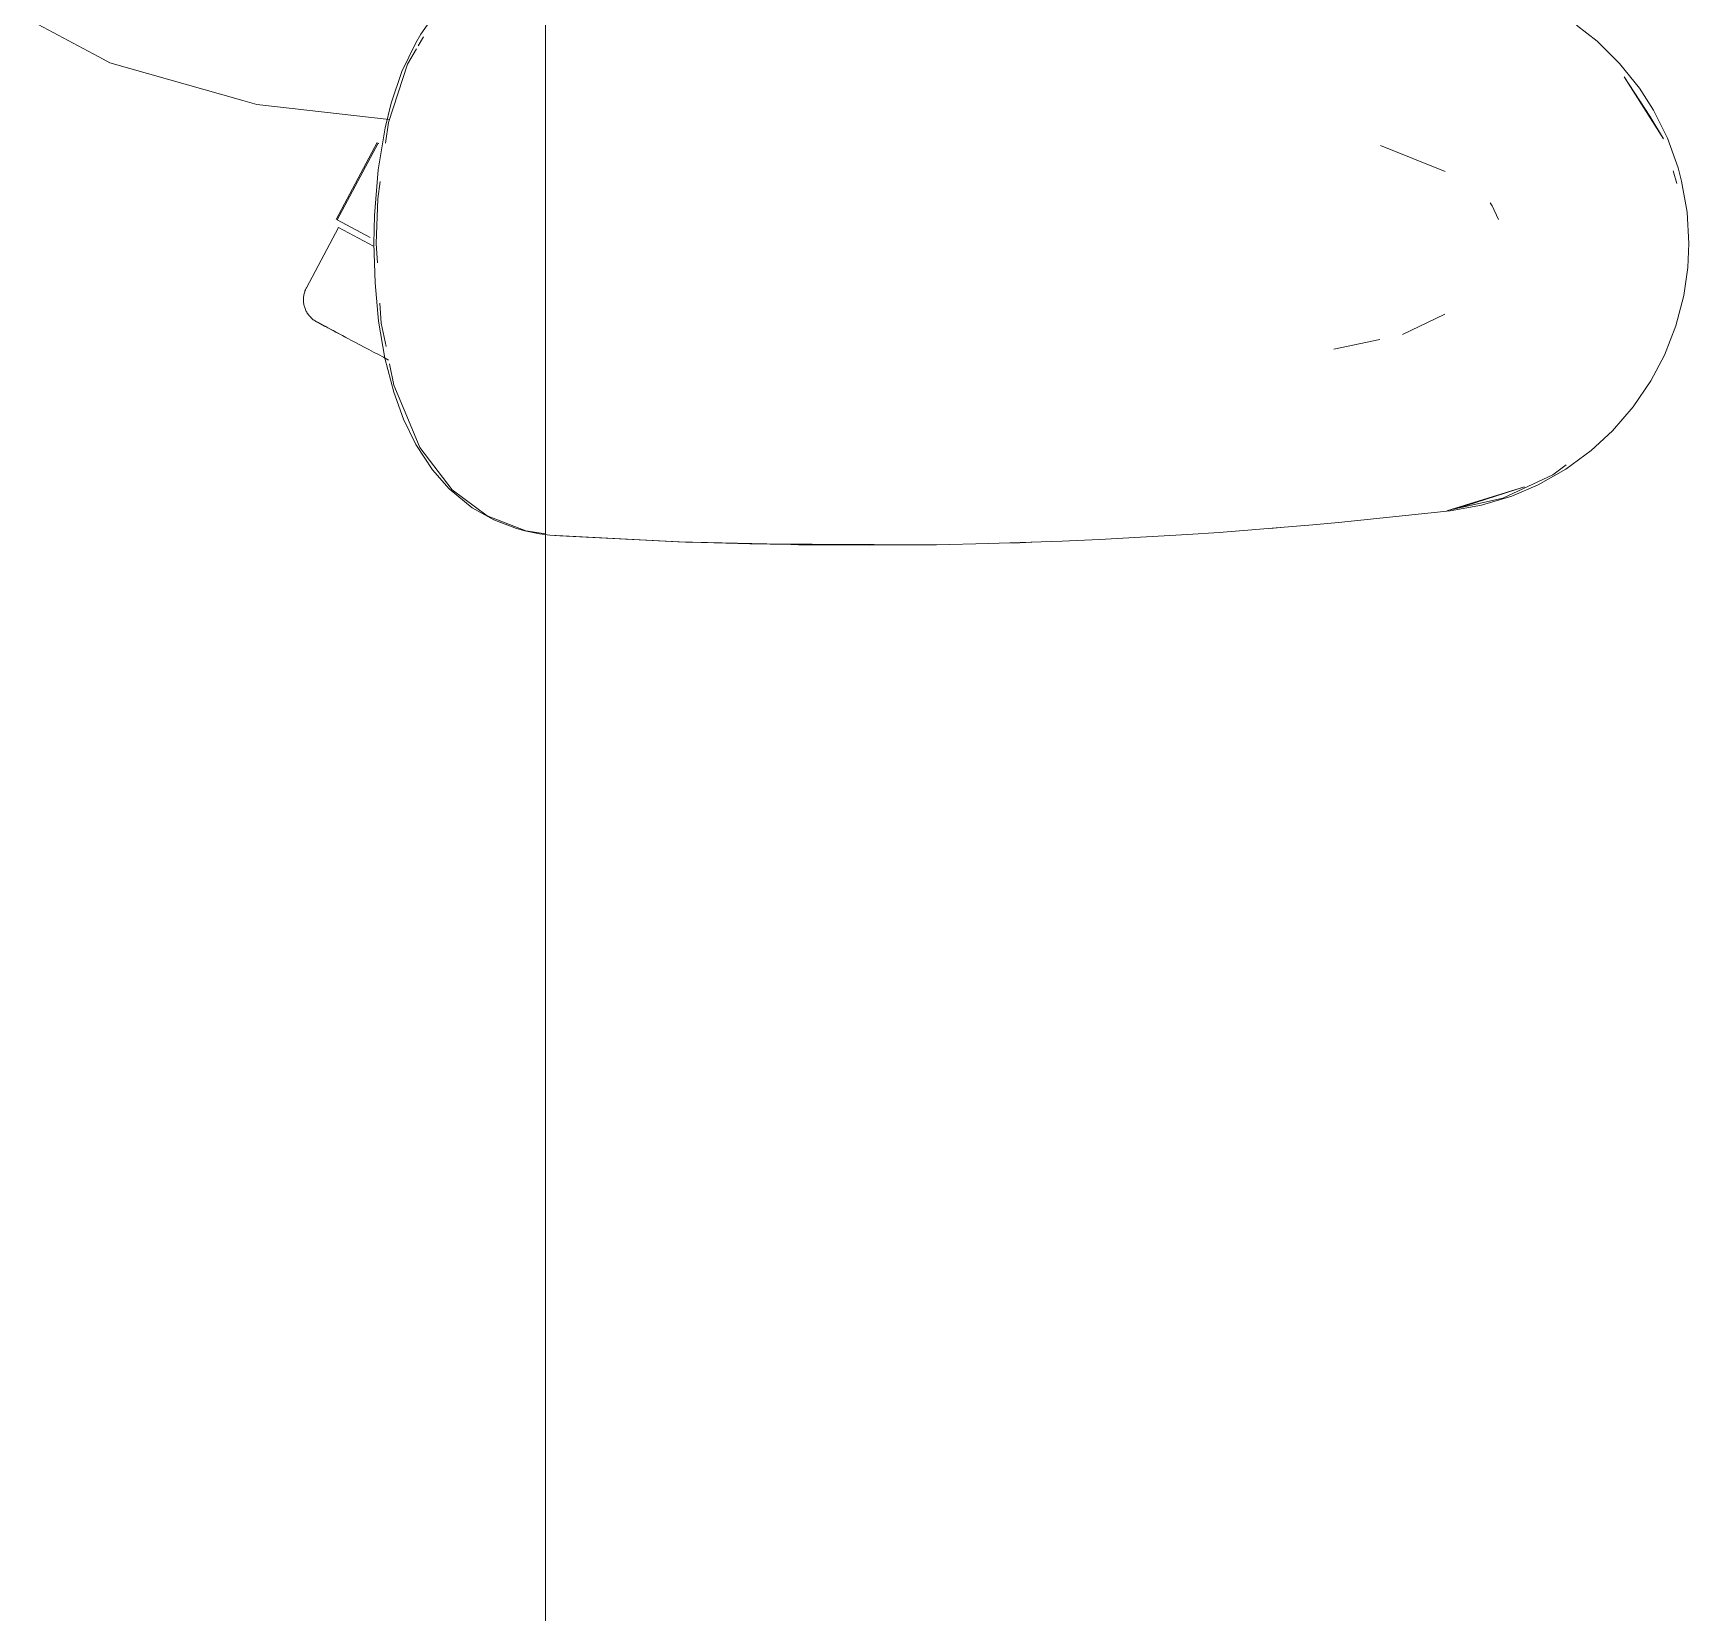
# Model space of a CAD drawing. Header units: millimetres. Extents: x 155927 to 317870, y -36033 to 97293.
# Drawn here: x 162894.5 to 163160.6, y 9929.2 to 10183 of the extents above; entities that cross this region are included whole.
import ezdxf

# ---------------------------------------------------------------- set-up
doc = ezdxf.new("R2010")
doc.units = ezdxf.units.MM
doc.header["$MEASUREMENT"] = 0
doc.layers.add('G-IMPT', color=8, linetype='CONTINUOUS', lineweight=9)
doc.layers.add('I-FURN', color=8, linetype='CONTINUOUS', lineweight=9)

msp = doc.modelspace()

# ---------------------------------------------------------------- linework, layer by layer
at = {"layer": 'G-IMPT'}
for p, q in [((162905.71, 10178.75), (162894.47, 10184.76)), ((162959.21, 10186.23), (162956.77, 10182.78)), ((163145.84, 10181.64), (163142.53, 10184.26)), ((162955.96, 10181.4), (162956.77, 10182.78)), ((162956.37, 10180.91), (162957.23, 10182.35)), ((163149.44, 10178.09), (163145.84, 10181.64)), ((162953.76, 10176.77), (162955.96, 10181.4)), ((162954.62, 10177.99), (162956.09, 10180.44)), ((162906.82, 10178.16), (162905.71, 10178.75)), ((162928.17, 10172.15), (162906.82, 10178.16)), ((162951.59, 10168.59), (162954.62, 10177.99)), ((162952.02, 10171.68), (162953.76, 10176.77)), ((163149.44, 10178.09), (163152.63, 10174.12)), ((163156.49, 10165.96), (163150.17, 10175.91)), ((163154.33, 10169.64), (163150.17, 10175.91)), ((163154.9, 10170.57), (163152.63, 10174.12)), ((162928.17, 10172.15), (162930.43, 10171.51)), ((162951.71, 10169.1), (162930.43, 10171.51)), ((162952.02, 10171.68), (162951.04, 10167.75)), ((162951.13, 10165.3), (162951.59, 10168.59)), ((163156.49, 10165.96), (163154.33, 10169.64)), ((163157.14, 10166.06), (163154.9, 10170.57)), ((162951.04, 10167.75), (162949.92, 10160.99)), ((163157.14, 10166.06), (163158.85, 10161.29)), ((163111.01, 10164.89), (163121.43, 10160.74)), ((162949.35, 10153.68), (162949.92, 10160.99)), ((163158.05, 10160.85), (163158.67, 10158.82)), ((163159.41, 10159.16), (163158.85, 10161.29)), ((162949.86, 10156.33), (162950.26, 10159.12)), ((163160.29, 10154.21), (163159.41, 10159.16)), ((162949.86, 10156.33), (162949.63, 10149.17)), ((163128.96, 10155.22), (163128.66, 10155.67)), ((163129.97, 10152.99), (163128.96, 10155.22)), ((162949.35, 10153.68), (162949.26, 10149.17)), ((163160.59, 10149.17), (163160.29, 10154.21)), ((162949.26, 10149.17), (162949.44, 10142.83)), ((162949.82, 10146.06), (162949.63, 10149.17)), ((163160.59, 10149.17), (163160.42, 10145.32)), ((163159.77, 10140.81), (163160.42, 10145.32)), ((162950, 10136.68), (162949.44, 10142.83)), ((162950.42, 10136.34), (162950.22, 10139.55)), ((163159.77, 10140.81), (163158.51, 10135.94)), ((162950, 10136.68), (162951, 10130.75)), ((162951.19, 10132.59), (162950.42, 10136.34)), ((163121.34, 10137.79), (163114.56, 10134.52)), ((163103.51, 10132.19), (163110.94, 10133.76)), ((163156.67, 10131.23), (163158.51, 10135.94)), ((163154.48, 10127.07), (163156.67, 10131.23)), ((162952.43, 10125.27), (162951, 10130.75)), ((162952.46, 10126.38), (162951.75, 10129.85)), ((162952.46, 10126.38), (162954.79, 10120.76)), ((163154.48, 10127.07), (163151.65, 10122.9)), ((162952.43, 10125.27), (162954.02, 10120.93)), ((162956, 10116.86), (162954.02, 10120.93)), ((162956.63, 10116.36), (162954.79, 10120.76)), ((163151.65, 10122.9), (163148.33, 10119.06)), ((163144.89, 10115.9), (163148.33, 10119.06)), ((162956, 10116.86), (162958.66, 10112.81)), ((162961.84, 10109.58), (162956.63, 10116.36)), ((163144.89, 10115.9), (163140.81, 10112.9)), ((162958.66, 10112.81), (162961.32, 10109.77)), ((163136.37, 10110.39), (163140.81, 10112.9)), ((163140.85, 10113.59), (163138.74, 10112)), ((162965.06, 10106.7), (162961.32, 10109.77)), ((163121.71, 10106.22), (163134.17, 10110.05)), ((163134.17, 10110.05), (163125.03, 10107.13)), ((163130.68, 10108.26), (163138.74, 10112)), ((163136.37, 10110.39), (163132.13, 10108.58)), ((162967.47, 10105.41), (162961.84, 10109.58)), ((163121.71, 10106.22), (163125.03, 10107.13)), ((163122.22, 10106.22), (163127.27, 10107.11)), ((163130.68, 10108.26), (163122.28, 10106.35)), ((163132.13, 10108.58), (163127.27, 10107.11)), ((162968.5, 10104.74), (162965.06, 10106.7)), ((162973.66, 10103), (162967.47, 10105.41)), ((162968.5, 10104.74), (162972.14, 10103.35)), ((163104.3, 10104.31), (163122.22, 10106.22)), ((162973.49, 10102.98), (162972.14, 10103.35)), ((162973.49, 10102.98), (162975.88, 10102.53)), ((162973.66, 10103), (162976.83, 10102.52)), ((162977.53, 10102.28), (162975.88, 10102.53)), ((162998.1, 10101.23), (162977.53, 10102.28)), ((162999.31, 10101.19), (162977.53, 10102.28)), ((162977.53, 10102.28), (162979.13, 10102.17)), ((162999.31, 10101.19), (162979.13, 10102.17)), ((163080.02, 10102.39), (163065.88, 10101.58)), ((163085.11, 10102.72), (163080.02, 10102.39)), ((163085.11, 10102.72), (163100.17, 10103.97)), ((163093.29, 10103.37), (163094.97, 10103.54)), ((163100.17, 10103.97), (163104.3, 10104.31)), ((163019.5, 10100.73), (162998.1, 10101.23)), ((163009.66, 10100.89), (162998.1, 10101.23)), ((162998.1, 10101.23), (162999.31, 10101.19)), ((163019.5, 10100.73), (162999.31, 10101.19)), ((163039.68, 10100.77), (163009.66, 10100.89)), ((163019.5, 10100.73), (163009.66, 10100.89)), ((163009.66, 10100.89), (163028.89, 10100.69)), ((163017.46, 10100.75), (163015.25, 10100.83)), ((163019.5, 10100.77), (163017.46, 10100.75)), ((163039.68, 10100.77), (163019.5, 10100.73)), ((163039.68, 10100.77), (163028.89, 10100.69)), ((163039.68, 10100.77), (163048.1, 10100.94)), ((163059.86, 10101.33), (163048.1, 10100.94)), ((163053.04, 10101.08), (163051.54, 10101.06)), ((163054.97, 10101.19), (163053.04, 10101.08)), ((163059.86, 10101.33), (163065.88, 10101.58))]:
    msp.add_line(p, q, dxfattribs=at)
at = {"layer": 'I-FURN'}
for p, q in [((162976.83, 9384.71), (162976.83, 10984.71)), ((162976.83, 10984.71), (162976.83, 9384.71)), ((162949.76, 10165.39), (162943.18, 10153.03)), ((162943.35, 10152.94), (162949.93, 10165.3)), ((162949.93, 10165.3), (162950.02, 10165.25)), ((162948.65, 10150.12), (162943.35, 10152.94)), ((162943.54, 10151.71), (162938.39, 10142.02)), ((162949.17, 10148.71), (162943.54, 10151.71)), ((162938.17, 10141.54), (162938.23, 10141.69)), ((162938.23, 10141.69), (162938.3, 10141.84)), ((162938.3, 10141.84), (162938.37, 10141.98)), ((162938.37, 10141.98), (162938.39, 10142.02)), ((162937.92, 10140.28), (162937.93, 10140.44)), ((162937.92, 10140.12), (162937.92, 10140.28)), ((162937.92, 10139.96), (162937.92, 10140.12)), ((162937.93, 10139.8), (162937.92, 10139.96)), ((162937.93, 10140.44), (162937.95, 10140.6)), ((162937.95, 10139.64), (162937.93, 10139.8)), ((162937.95, 10140.6), (162937.97, 10140.76)), ((162937.97, 10139.48), (162937.95, 10139.64)), ((162937.97, 10140.76), (162938, 10140.92)), ((162938, 10139.32), (162937.97, 10139.48)), ((162938, 10140.92), (162938.03, 10141.08)), ((162938.03, 10139.16), (162938, 10139.32)), ((162938.03, 10141.08), (162938.07, 10141.23)), ((162938.08, 10139.01), (162938.03, 10139.16)), ((162938.07, 10141.23), (162938.12, 10141.39)), ((162938.12, 10138.85), (162938.08, 10139.01)), ((162938.12, 10141.39), (162938.17, 10141.54)), ((162938.18, 10138.7), (162938.12, 10138.85)), ((162938.24, 10138.55), (162938.18, 10138.7)), ((162938.3, 10138.4), (162938.24, 10138.55)), ((162938.38, 10138.26), (162938.3, 10138.4)), ((162938.45, 10138.12), (162938.38, 10138.26)), ((162938.54, 10137.98), (162938.45, 10138.12)), ((162938.63, 10137.85), (162938.54, 10137.98)), ((162938.72, 10137.71), (162938.63, 10137.85)), ((162938.82, 10137.59), (162938.72, 10137.71)), ((162938.92, 10137.46), (162938.82, 10137.59)), ((162939.03, 10137.35), (162938.92, 10137.46)), ((162939.15, 10137.23), (162939.03, 10137.35)), ((162939.26, 10137.12), (162939.15, 10137.23)), ((162939.39, 10137.02), (162939.26, 10137.12)), ((162939.51, 10136.92), (162939.39, 10137.02)), ((162939.64, 10136.82), (162939.51, 10136.92)), ((162939.78, 10136.73), (162939.64, 10136.82)), ((162939.91, 10136.65), (162939.78, 10136.73)), ((162940.06, 10136.57), (162939.91, 10136.65)), ((162940.06, 10136.57), (162940.06, 10136.57)), ((162940.1, 10136.54), (162940.06, 10136.57)), ((162940.06, 10136.57), (162940.08, 10136.56)), ((162940.08, 10136.56), (162940.14, 10136.53)), ((162940.19, 10136.5), (162940.1, 10136.54)), ((162940.14, 10136.53), (162940.24, 10136.47)), ((162940.31, 10136.44), (162940.19, 10136.5)), ((162940.24, 10136.47), (162940.38, 10136.4)), ((162940.47, 10136.35), (162940.31, 10136.44)), ((162940.38, 10136.4), (162940.56, 10136.3)), ((162940.67, 10136.24), (162940.47, 10136.35)), ((162940.56, 10136.3), (162940.78, 10136.19)), ((162940.91, 10136.11), (162940.67, 10136.24)), ((162940.78, 10136.19), (162941.03, 10136.05)), ((162941.19, 10135.97), (162940.91, 10136.11)), ((162941.03, 10136.05), (162941.33, 10135.89)), ((162941.51, 10135.8), (162941.19, 10135.97)), ((162941.33, 10135.89), (162941.67, 10135.71)), ((162941.86, 10135.61), (162941.51, 10135.8)), ((162941.67, 10135.71), (162942.04, 10135.51)), ((162942.26, 10135.4), (162941.86, 10135.61)), ((162942.04, 10135.51), (162942.45, 10135.3)), ((162942.69, 10135.17), (162942.26, 10135.4)), ((162942.45, 10135.3), (162942.9, 10135.06)), ((162943.15, 10134.92), (162942.69, 10135.17)), ((162942.9, 10135.06), (162943.38, 10134.8)), ((162943.65, 10134.66), (162943.15, 10134.92)), ((162943.38, 10134.8), (162943.9, 10134.53)), ((162944.19, 10134.37), (162943.65, 10134.66)), ((162943.9, 10134.53), (162944.45, 10134.23)), ((162944.76, 10134.07), (162944.19, 10134.37)), ((162944.45, 10134.23), (162945.03, 10133.92)), ((162945.03, 10133.92), (162945.65, 10133.6)), ((162945.65, 10133.6), (162946.29, 10133.25)), ((162946.29, 10133.25), (162946.97, 10132.89)), ((162946.97, 10132.89), (162947.68, 10132.52)), ((162947.68, 10132.52), (162948.41, 10132.12)), ((162948.41, 10132.12), (162949.18, 10131.72)), ((162949.18, 10131.72), (162949.96, 10131.3)), ((162949.96, 10131.3), (162950.78, 10130.87)), ((162950.78, 10130.87), (162951.61, 10130.43))]:
    msp.add_line(p, q, dxfattribs=at)

doc.saveas('drawing.dxf')
